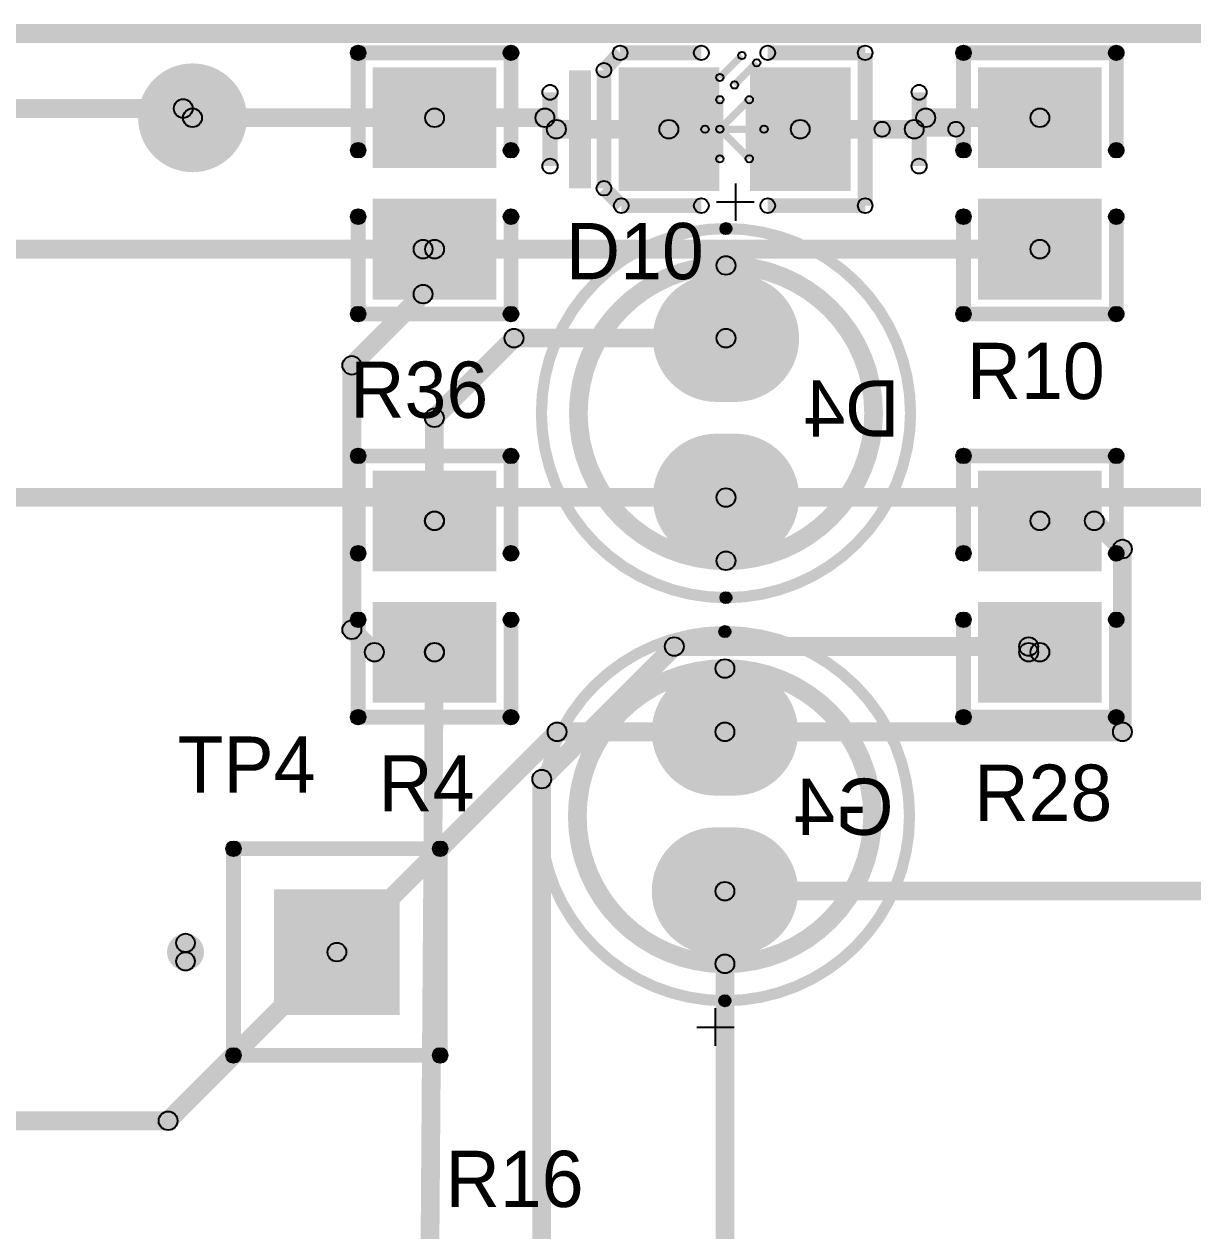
# Model space of a CAD drawing. Header units: millimetres. Extents: x 0 to 137, y 0 to 37.
# Drawn here: x 51.26 to 67.1, y 20.86 to 37.21 of the extents above; entities that cross this region are included whole.
import ezdxf

# ---------------------------------------------------------------- set-up
doc = ezdxf.new("R2010")
doc.units = ezdxf.units.MM
for name, color, linetype in [('BottomLayer', 5, 'Continuous'), ('BottomOverlay', 54, 'Continuous'), ('BottomSolder', 6, 'Continuous'), ('KeepOutLayer', 6, 'Continuous'), ('Mechanical13', 56, 'Continuous'), ('Mechanical15', 56, 'Continuous'), ('MultiLayer', 9, 'Continuous'), ('PadHoleLayer', 156, 'Continuous'), ('TopLayer', 1, 'Continuous'), ('TopOverlay', 2, 'Continuous'), ('TopPaste', 8, 'Continuous'), ('TopSolder', 216, 'Continuous'), ('ViaHoleLayer', 16, 'Continuous')]:
    doc.layers.add(name, color=color, linetype=linetype)

# ---------------------------------------------------------------- blocks, each defined once
blk = doc.blocks.new('PIN1_7')
at = {"layer": 'BottomLayer'}
blk.add_hatch(color=5, dxfattribs=at).paths.add_polyline_path([(-0.75, 0.75), (0.75, 0.75), (0.75, -0.75), (-0.75, -0.75)])
at = {"layer": 'BottomSolder'}
blk.add_hatch(color=6, dxfattribs=at).paths.add_polyline_path([(-0.852, 0.852), (0.852, 0.852), (0.852, -0.852), (-0.852, -0.852)])
at = {"layer": 'MultiLayer'}
blk.add_hatch(color=9, dxfattribs=at).paths.add_polyline_path([(-0.75, 0.75), (0.75, 0.75), (0.75, -0.75), (-0.75, -0.75)])
at = {"layer": 'PadHoleLayer'}
h = blk.add_hatch(color=156, dxfattribs=at)
edge = h.paths.add_edge_path()
edge.add_arc((0, 0), 0.45, 0, 360)
at = {"layer": 'TopLayer'}
blk.add_hatch(color=1, dxfattribs=at).paths.add_polyline_path([(-0.75, 0.75), (0.75, 0.75), (0.75, -0.75), (-0.75, -0.75)])
at = {"layer": 'TopOverlay'}
h = blk.add_hatch(color=2, dxfattribs=at)
edge = h.paths.add_edge_path()
edge.add_arc((-0.125, 2.05), 0.125, 0, 360)
h = blk.add_hatch(color=2, dxfattribs=at)
edge = h.paths.add_edge_path()
edge.add_arc((0.125, 2.05), 0.125, 0, 360)
h = blk.add_hatch(color=2, dxfattribs=at)
edge = h.paths.add_edge_path()
edge.add_arc((-1.4, 1.4), 0.1, 0, 360)
h = blk.add_hatch(color=2, dxfattribs=at)
edge = h.paths.add_edge_path()
edge.add_arc((-1.4, 1.4), 0.1, 0, 360)
for points in [[(-1.4, 1.3), (-1.4, 1.5), (1.4, 1.5), (1.4, 1.3)], [(-1.5, 1.4), (-1.3, 1.4), (-1.3, -1.4), (-1.5, -1.4)], [(1.3, 1.4), (1.5, 1.4), (1.5, -1.4), (1.3, -1.4)], [(-1.4, -1.5), (-1.4, -1.3), (1.4, -1.3), (1.4, -1.5)]]:
    blk.add_hatch(color=2, dxfattribs=at).paths.add_polyline_path(points)
h = blk.add_hatch(color=2, dxfattribs=at)
edge = h.paths.add_edge_path()
edge.add_arc((1.4, 1.4), 0.1, 0, 360)
h = blk.add_hatch(color=2, dxfattribs=at)
edge = h.paths.add_edge_path()
edge.add_arc((1.4, 1.4), 0.1, 0, 360)
h = blk.add_hatch(color=2, dxfattribs=at)
edge = h.paths.add_edge_path()
edge.add_arc((-1.4, -1.4), 0.1, 0, 360)
h = blk.add_hatch(color=2, dxfattribs=at)
edge = h.paths.add_edge_path()
edge.add_arc((-1.4, -1.4), 0.1, 0, 360)
h = blk.add_hatch(color=2, dxfattribs=at)
edge = h.paths.add_edge_path()
edge.add_arc((1.4, -1.4), 0.1, 0, 360)
h = blk.add_hatch(color=2, dxfattribs=at)
edge = h.paths.add_edge_path()
edge.add_arc((1.4, -1.4), 0.1, 0, 360)
at = {"layer": 'TopSolder'}
blk.add_hatch(color=216, dxfattribs=at).paths.add_polyline_path([(-0.852, 0.852), (0.852, 0.852), (0.852, -0.852), (-0.852, -0.852)])
at = {"layer": 'TopOverlay', "const_width": 0.25}
blk.add_lwpolyline([(0.125, 2.05, 1), (-0.125, 2.05, 1)], format="xyb", close=True, dxfattribs=at)
at = {"layer": 'TopOverlay'}
for centre, radius in [((-0.125, 2.05), 0.125), ((0.125, 2.05), 0.125), ((-1.4, 1.4), 0.1), ((-1.4, 1.4), 0.1), ((1.4, 1.4), 0.1), ((1.4, 1.4), 0.1), ((-1.4, -1.4), 0.1), ((-1.4, -1.4), 0.1), ((1.4, -1.4), 0.1), ((1.4, -1.4), 0.1)]:
    blk.add_circle(centre, radius, dxfattribs=at)
blk = doc.blocks.new('0805_R_17')
at = {"layer": 'TopLayer'}
for points in [[(-1.47, 0.735), (-0.31, 0.735), (-0.31, -0.735), (-1.47, -0.735)], [(0.31, 0.735), (1.47, 0.735), (1.47, -0.735), (0.31, -0.735)]]:
    blk.add_hatch(color=1, dxfattribs=at).paths.add_polyline_path(points)
at = {"layer": 'TopOverlay'}
h = blk.add_hatch(color=2, dxfattribs=at)
edge = h.paths.add_edge_path()
edge.add_arc((-1.77, 1.035), 0.1, 0, 360)
h = blk.add_hatch(color=2, dxfattribs=at)
edge = h.paths.add_edge_path()
edge.add_arc((-1.77, 1.035), 0.1, 0, 360)
for points in [[(-1.87, 1.035), (-1.67, 1.035), (-1.67, -1.035), (-1.87, -1.035)], [(-1.77, 0.935), (-1.77, 1.135), (-0.45, 1.135), (-0.45, 0.935)], [(0.45, 0.935), (0.45, 1.135), (1.77, 1.135), (1.77, 0.935)], [(1.67, 1.035), (1.87, 1.035), (1.87, -1.035), (1.67, -1.035)], [(-1.77, -1.135), (-1.77, -0.935), (-0.45, -0.935), (-0.45, -1.135)], [(0.45, -1.135), (0.45, -0.935), (1.77, -0.935), (1.77, -1.135)]]:
    blk.add_hatch(color=2, dxfattribs=at).paths.add_polyline_path(points)
h = blk.add_hatch(color=2, dxfattribs=at)
edge = h.paths.add_edge_path()
edge.add_arc((-0.45, 1.035), 0.1, 0, 360)
h = blk.add_hatch(color=2, dxfattribs=at)
edge = h.paths.add_edge_path()
edge.add_arc((0.45, 1.035), 0.1, 0, 360)
h = blk.add_hatch(color=2, dxfattribs=at)
edge = h.paths.add_edge_path()
edge.add_arc((1.77, 1.035), 0.1, 0, 360)
h = blk.add_hatch(color=2, dxfattribs=at)
edge = h.paths.add_edge_path()
edge.add_arc((1.77, 1.035), 0.1, 0, 360)
h = blk.add_hatch(color=2, dxfattribs=at)
edge = h.paths.add_edge_path()
edge.add_arc((-1.77, -1.035), 0.1, 0, 360)
h = blk.add_hatch(color=2, dxfattribs=at)
edge = h.paths.add_edge_path()
edge.add_arc((-1.77, -1.035), 0.1, 0, 360)
h = blk.add_hatch(color=2, dxfattribs=at)
edge = h.paths.add_edge_path()
edge.add_arc((-0.45, -1.035), 0.1, 0, 360)
h = blk.add_hatch(color=2, dxfattribs=at)
edge = h.paths.add_edge_path()
edge.add_arc((0.45, -1.035), 0.1, 0, 360)
h = blk.add_hatch(color=2, dxfattribs=at)
edge = h.paths.add_edge_path()
edge.add_arc((1.77, -1.035), 0.1, 0, 360)
h = blk.add_hatch(color=2, dxfattribs=at)
edge = h.paths.add_edge_path()
edge.add_arc((1.77, -1.035), 0.1, 0, 360)
at = {"layer": 'TopPaste'}
for points in [[(-1.47, 0.735), (-0.31, 0.735), (-0.31, -0.735), (-1.47, -0.735)], [(0.31, 0.735), (1.47, 0.735), (1.47, -0.735), (0.31, -0.735)]]:
    blk.add_hatch(color=8, dxfattribs=at).paths.add_polyline_path(points)
at = {"layer": 'TopSolder'}
for points in [[(-1.572, 0.837), (-0.208, 0.837), (-0.208, -0.837), (-1.572, -0.837)], [(0.208, 0.837), (1.572, 0.837), (1.572, -0.837), (0.208, -0.837)]]:
    blk.add_hatch(color=216, dxfattribs=at).paths.add_polyline_path(points)
at = {"layer": 'TopOverlay'}
for centre in [(-1.77, 1.035), (-1.77, 1.035), (-0.45, 1.035), (0.45, 1.035), (1.77, 1.035), (1.77, 1.035), (-1.77, -1.035), (-1.77, -1.035), (-0.45, -1.035), (0.45, -1.035), (1.77, -1.035), (1.77, -1.035)]:
    blk.add_circle(centre, 0.1, dxfattribs=at)
blk = doc.blocks.new('0805_R_25')
at = {"layer": 'TopLayer'}
for points in [[(-1.47, 0.735), (-0.31, 0.735), (-0.31, -0.735), (-1.47, -0.735)], [(0.31, 0.735), (1.47, 0.735), (1.47, -0.735), (0.31, -0.735)]]:
    blk.add_hatch(color=1, dxfattribs=at).paths.add_polyline_path(points)
at = {"layer": 'TopOverlay'}
h = blk.add_hatch(color=2, dxfattribs=at)
edge = h.paths.add_edge_path()
edge.add_arc((-1.77, 1.035), 0.1, 0, 360)
h = blk.add_hatch(color=2, dxfattribs=at)
edge = h.paths.add_edge_path()
edge.add_arc((-1.77, 1.035), 0.1, 0, 360)
for points in [[(-1.87, 1.035), (-1.67, 1.035), (-1.67, -1.035), (-1.87, -1.035)], [(-1.77, 0.935), (-1.77, 1.135), (-0.45, 1.135), (-0.45, 0.935)], [(0.45, 0.935), (0.45, 1.135), (1.77, 1.135), (1.77, 0.935)], [(1.67, 1.035), (1.87, 1.035), (1.87, -1.035), (1.67, -1.035)], [(-1.77, -1.135), (-1.77, -0.935), (-0.45, -0.935), (-0.45, -1.135)], [(0.45, -1.135), (0.45, -0.935), (1.77, -0.935), (1.77, -1.135)]]:
    blk.add_hatch(color=2, dxfattribs=at).paths.add_polyline_path(points)
h = blk.add_hatch(color=2, dxfattribs=at)
edge = h.paths.add_edge_path()
edge.add_arc((-0.45, 1.035), 0.1, 0, 360)
h = blk.add_hatch(color=2, dxfattribs=at)
edge = h.paths.add_edge_path()
edge.add_arc((0.45, 1.035), 0.1, 0, 360)
h = blk.add_hatch(color=2, dxfattribs=at)
edge = h.paths.add_edge_path()
edge.add_arc((1.77, 1.035), 0.1, 0, 360)
h = blk.add_hatch(color=2, dxfattribs=at)
edge = h.paths.add_edge_path()
edge.add_arc((1.77, 1.035), 0.1, 0, 360)
h = blk.add_hatch(color=2, dxfattribs=at)
edge = h.paths.add_edge_path()
edge.add_arc((-1.77, -1.035), 0.1, 0, 360)
h = blk.add_hatch(color=2, dxfattribs=at)
edge = h.paths.add_edge_path()
edge.add_arc((-1.77, -1.035), 0.1, 0, 360)
h = blk.add_hatch(color=2, dxfattribs=at)
edge = h.paths.add_edge_path()
edge.add_arc((-0.45, -1.035), 0.1, 0, 360)
h = blk.add_hatch(color=2, dxfattribs=at)
edge = h.paths.add_edge_path()
edge.add_arc((0.45, -1.035), 0.1, 0, 360)
h = blk.add_hatch(color=2, dxfattribs=at)
edge = h.paths.add_edge_path()
edge.add_arc((1.77, -1.035), 0.1, 0, 360)
h = blk.add_hatch(color=2, dxfattribs=at)
edge = h.paths.add_edge_path()
edge.add_arc((1.77, -1.035), 0.1, 0, 360)
at = {"layer": 'TopPaste'}
for points in [[(-1.47, 0.735), (-0.31, 0.735), (-0.31, -0.735), (-1.47, -0.735)], [(0.31, 0.735), (1.47, 0.735), (1.47, -0.735), (0.31, -0.735)]]:
    blk.add_hatch(color=8, dxfattribs=at).paths.add_polyline_path(points)
at = {"layer": 'TopSolder'}
for points in [[(-1.572, 0.837), (-0.208, 0.837), (-0.208, -0.837), (-1.572, -0.837)], [(0.208, 0.837), (1.572, 0.837), (1.572, -0.837), (0.208, -0.837)]]:
    blk.add_hatch(color=216, dxfattribs=at).paths.add_polyline_path(points)
at = {"layer": 'TopOverlay'}
for centre in [(-1.77, 1.035), (-1.77, 1.035), (-0.45, 1.035), (0.45, 1.035), (1.77, 1.035), (1.77, 1.035), (-1.77, -1.035), (-1.77, -1.035), (-0.45, -1.035), (0.45, -1.035), (1.77, -1.035), (1.77, -1.035)]:
    blk.add_circle(centre, 0.1, dxfattribs=at)
blk = doc.blocks.new('0805_R_43')
at = {"layer": 'TopLayer'}
for points in [[(-1.47, 0.735), (-0.31, 0.735), (-0.31, -0.735), (-1.47, -0.735)], [(0.31, 0.735), (1.47, 0.735), (1.47, -0.735), (0.31, -0.735)]]:
    blk.add_hatch(color=1, dxfattribs=at).paths.add_polyline_path(points)
at = {"layer": 'TopOverlay'}
h = blk.add_hatch(color=2, dxfattribs=at)
edge = h.paths.add_edge_path()
edge.add_arc((-1.77, 1.035), 0.1, 0, 360)
h = blk.add_hatch(color=2, dxfattribs=at)
edge = h.paths.add_edge_path()
edge.add_arc((-1.77, 1.035), 0.1, 0, 360)
for points in [[(-1.67, -1.035), (-1.87, -1.035), (-1.87, 1.035), (-1.67, 1.035)], [(-0.45, 1.135), (-0.45, 0.935), (-1.77, 0.935), (-1.77, 1.135)], [(1.77, 1.135), (1.77, 0.935), (0.45, 0.935), (0.45, 1.135)], [(1.87, -1.035), (1.67, -1.035), (1.67, 1.035), (1.87, 1.035)], [(-0.45, -0.935), (-0.45, -1.135), (-1.77, -1.135), (-1.77, -0.935)], [(1.77, -0.935), (1.77, -1.135), (0.45, -1.135), (0.45, -0.935)]]:
    blk.add_hatch(color=2, dxfattribs=at).paths.add_polyline_path(points)
h = blk.add_hatch(color=2, dxfattribs=at)
edge = h.paths.add_edge_path()
edge.add_arc((-0.45, 1.035), 0.1, 0, 360)
h = blk.add_hatch(color=2, dxfattribs=at)
edge = h.paths.add_edge_path()
edge.add_arc((0.45, 1.035), 0.1, 0, 360)
h = blk.add_hatch(color=2, dxfattribs=at)
edge = h.paths.add_edge_path()
edge.add_arc((1.77, 1.035), 0.1, 0, 360)
h = blk.add_hatch(color=2, dxfattribs=at)
edge = h.paths.add_edge_path()
edge.add_arc((1.77, 1.035), 0.1, 0, 360)
h = blk.add_hatch(color=2, dxfattribs=at)
edge = h.paths.add_edge_path()
edge.add_arc((-1.77, -1.035), 0.1, 0, 360)
h = blk.add_hatch(color=2, dxfattribs=at)
edge = h.paths.add_edge_path()
edge.add_arc((-1.77, -1.035), 0.1, 0, 360)
h = blk.add_hatch(color=2, dxfattribs=at)
edge = h.paths.add_edge_path()
edge.add_arc((-0.45, -1.035), 0.1, 0, 360)
h = blk.add_hatch(color=2, dxfattribs=at)
edge = h.paths.add_edge_path()
edge.add_arc((0.45, -1.035), 0.1, 0, 360)
h = blk.add_hatch(color=2, dxfattribs=at)
edge = h.paths.add_edge_path()
edge.add_arc((1.77, -1.035), 0.1, 0, 360)
h = blk.add_hatch(color=2, dxfattribs=at)
edge = h.paths.add_edge_path()
edge.add_arc((1.77, -1.035), 0.1, 0, 360)
at = {"layer": 'TopPaste'}
for points in [[(-1.47, 0.735), (-0.31, 0.735), (-0.31, -0.735), (-1.47, -0.735)], [(0.31, 0.735), (1.47, 0.735), (1.47, -0.735), (0.31, -0.735)]]:
    blk.add_hatch(color=8, dxfattribs=at).paths.add_polyline_path(points)
at = {"layer": 'TopSolder'}
for points in [[(-1.572, 0.837), (-0.208, 0.837), (-0.208, -0.837), (-1.572, -0.837)], [(0.208, 0.837), (1.572, 0.837), (1.572, -0.837), (0.208, -0.837)]]:
    blk.add_hatch(color=216, dxfattribs=at).paths.add_polyline_path(points)
at = {"layer": 'TopOverlay'}
for centre in [(-1.77, 1.035), (-1.77, 1.035), (-0.45, 1.035), (0.45, 1.035), (1.77, 1.035), (1.77, 1.035), (-1.77, -1.035), (-1.77, -1.035), (-0.45, -1.035), (0.45, -1.035), (1.77, -1.035), (1.77, -1.035)]:
    blk.add_circle(centre, 0.1, dxfattribs=at)
blk = doc.blocks.new('0805_R_49')
at = {"layer": 'TopLayer'}
for points in [[(-1.47, 0.735), (-0.31, 0.735), (-0.31, -0.735), (-1.47, -0.735)], [(0.31, 0.735), (1.47, 0.735), (1.47, -0.735), (0.31, -0.735)]]:
    blk.add_hatch(color=1, dxfattribs=at).paths.add_polyline_path(points)
at = {"layer": 'TopOverlay'}
h = blk.add_hatch(color=2, dxfattribs=at)
edge = h.paths.add_edge_path()
edge.add_arc((-1.77, 1.035), 0.1, 0, 360)
h = blk.add_hatch(color=2, dxfattribs=at)
edge = h.paths.add_edge_path()
edge.add_arc((-1.77, 1.035), 0.1, 0, 360)
for points in [[(-1.67, -1.035), (-1.87, -1.035), (-1.87, 1.035), (-1.67, 1.035)], [(-0.45, 1.135), (-0.45, 0.935), (-1.77, 0.935), (-1.77, 1.135)], [(1.77, 1.135), (1.77, 0.935), (0.45, 0.935), (0.45, 1.135)], [(1.87, -1.035), (1.67, -1.035), (1.67, 1.035), (1.87, 1.035)], [(-0.45, -0.935), (-0.45, -1.135), (-1.77, -1.135), (-1.77, -0.935)], [(1.77, -0.935), (1.77, -1.135), (0.45, -1.135), (0.45, -0.935)]]:
    blk.add_hatch(color=2, dxfattribs=at).paths.add_polyline_path(points)
h = blk.add_hatch(color=2, dxfattribs=at)
edge = h.paths.add_edge_path()
edge.add_arc((-0.45, 1.035), 0.1, 0, 360)
h = blk.add_hatch(color=2, dxfattribs=at)
edge = h.paths.add_edge_path()
edge.add_arc((0.45, 1.035), 0.1, 0, 360)
h = blk.add_hatch(color=2, dxfattribs=at)
edge = h.paths.add_edge_path()
edge.add_arc((1.77, 1.035), 0.1, 0, 360)
h = blk.add_hatch(color=2, dxfattribs=at)
edge = h.paths.add_edge_path()
edge.add_arc((1.77, 1.035), 0.1, 0, 360)
h = blk.add_hatch(color=2, dxfattribs=at)
edge = h.paths.add_edge_path()
edge.add_arc((-1.77, -1.035), 0.1, 0, 360)
h = blk.add_hatch(color=2, dxfattribs=at)
edge = h.paths.add_edge_path()
edge.add_arc((-1.77, -1.035), 0.1, 0, 360)
h = blk.add_hatch(color=2, dxfattribs=at)
edge = h.paths.add_edge_path()
edge.add_arc((-0.45, -1.035), 0.1, 0, 360)
h = blk.add_hatch(color=2, dxfattribs=at)
edge = h.paths.add_edge_path()
edge.add_arc((0.45, -1.035), 0.1, 0, 360)
h = blk.add_hatch(color=2, dxfattribs=at)
edge = h.paths.add_edge_path()
edge.add_arc((1.77, -1.035), 0.1, 0, 360)
h = blk.add_hatch(color=2, dxfattribs=at)
edge = h.paths.add_edge_path()
edge.add_arc((1.77, -1.035), 0.1, 0, 360)
at = {"layer": 'TopPaste'}
for points in [[(-1.47, 0.735), (-0.31, 0.735), (-0.31, -0.735), (-1.47, -0.735)], [(0.31, 0.735), (1.47, 0.735), (1.47, -0.735), (0.31, -0.735)]]:
    blk.add_hatch(color=8, dxfattribs=at).paths.add_polyline_path(points)
at = {"layer": 'TopSolder'}
for points in [[(-1.572, 0.837), (-0.208, 0.837), (-0.208, -0.837), (-1.572, -0.837)], [(0.208, 0.837), (1.572, 0.837), (1.572, -0.837), (0.208, -0.837)]]:
    blk.add_hatch(color=216, dxfattribs=at).paths.add_polyline_path(points)
at = {"layer": 'TopOverlay'}
for centre in [(-1.77, 1.035), (-1.77, 1.035), (-0.45, 1.035), (0.45, 1.035), (1.77, 1.035), (1.77, 1.035), (-1.77, -1.035), (-1.77, -1.035), (-0.45, -1.035), (0.45, -1.035), (1.77, -1.035), (1.77, -1.035)]:
    blk.add_circle(centre, 0.1, dxfattribs=at)
blk = doc.blocks.new('3___LED___B_59')
at = {"layer": 'BottomLayer'}
h = blk.add_hatch(color=5, dxfattribs=at)
edge = h.paths.add_edge_path()
edge.add_arc((-1.079, -0.127), 0.762, 180, 360)
edge.add_line((-0.318, -0.127), (-0.318, 0.127))
edge.add_arc((-1.079, 0.127), 0.762, 0, 180)
edge.add_line((-1.841, 0.127), (-1.841, -0.127))
h = blk.add_hatch(color=5, dxfattribs=at)
edge = h.paths.add_edge_path()
edge.add_arc((1.079, -0.127), 0.762, 180, 360)
edge.add_line((1.841, -0.127), (1.841, 0.127))
edge.add_arc((1.079, 0.127), 0.762, 0, 180)
edge.add_line((0.318, 0.127), (0.318, -0.127))
at = {"layer": 'BottomOverlay'}
h = blk.add_hatch(color=54, dxfattribs=at)
edge = h.paths.add_edge_path()
edge.add_arc((-2.564, 0), 0.0762, 0, 360)
h = blk.add_hatch(color=54, dxfattribs=at)
edge = h.paths.add_edge_path()
edge.add_arc((-2.064, 0), 0.127, 0, 360)
h = blk.add_hatch(color=54, dxfattribs=at)
edge = h.paths.add_edge_path()
edge.add_arc((1.937, 0), 0.127, 0, 360)
h = blk.add_hatch(color=54, dxfattribs=at)
edge = h.paths.add_edge_path()
edge.add_arc((2.437, 0), 0.0762, 0, 360)
at = {"layer": 'BottomSolder'}
h = blk.add_hatch(color=6, dxfattribs=at)
edge = h.paths.add_edge_path()
edge.add_arc((-1.079, -0.127), 0.864, 180, 360)
edge.add_line((-0.216, -0.127), (-0.216, 0.127))
edge.add_arc((-1.079, 0.127), 0.864, 0, 180)
edge.add_line((-1.943, 0.127), (-1.943, -0.127))
h = blk.add_hatch(color=6, dxfattribs=at)
edge = h.paths.add_edge_path()
edge.add_arc((1.079, -0.127), 0.864, 180, 360)
edge.add_line((1.943, -0.127), (1.943, 0.127))
edge.add_arc((1.079, 0.127), 0.864, 0, 180)
edge.add_line((0.216, 0.127), (0.216, -0.127))
at = {"layer": 'MultiLayer'}
h = blk.add_hatch(color=9, dxfattribs=at)
edge = h.paths.add_edge_path()
edge.add_arc((-1.079, -0.127), 0.762, 180, 360)
edge.add_line((-0.318, -0.127), (-0.318, 0.127))
edge.add_arc((-1.079, 0.127), 0.762, 0, 180)
edge.add_line((-1.841, 0.127), (-1.841, -0.127))
h = blk.add_hatch(color=9, dxfattribs=at)
edge = h.paths.add_edge_path()
edge.add_arc((1.079, -0.127), 0.762, 180, 360)
edge.add_line((1.841, -0.127), (1.841, 0.127))
edge.add_arc((1.079, 0.127), 0.762, 0, 180)
edge.add_line((0.318, 0.127), (0.318, -0.127))
at = {"layer": 'PadHoleLayer'}
h = blk.add_hatch(color=156, dxfattribs=at)
edge = h.paths.add_edge_path()
edge.add_arc((-1.079, 0), 0.35, 0, 360)
h = blk.add_hatch(color=156, dxfattribs=at)
edge = h.paths.add_edge_path()
edge.add_arc((1.079, 0), 0.35, 0, 360)
at = {"layer": 'TopLayer'}
h = blk.add_hatch(color=1, dxfattribs=at)
edge = h.paths.add_edge_path()
edge.add_arc((-1.079, -0.127), 0.762, 180, 360)
edge.add_line((-0.318, -0.127), (-0.318, 0.127))
edge.add_arc((-1.079, 0.127), 0.762, 0, 180)
edge.add_line((-1.841, 0.127), (-1.841, -0.127))
h = blk.add_hatch(color=1, dxfattribs=at)
edge = h.paths.add_edge_path()
edge.add_arc((1.079, -0.127), 0.762, 180, 360)
edge.add_line((1.841, -0.127), (1.841, 0.127))
edge.add_arc((1.079, 0.127), 0.762, 0, 180)
edge.add_line((0.318, 0.127), (0.318, -0.127))
at = {"layer": 'TopSolder'}
h = blk.add_hatch(color=216, dxfattribs=at)
edge = h.paths.add_edge_path()
edge.add_arc((-1.079, -0.127), 0.864, 180, 360)
edge.add_line((-0.216, -0.127), (-0.216, 0.127))
edge.add_arc((-1.079, 0.127), 0.864, 0, 180)
edge.add_line((-1.943, 0.127), (-1.943, -0.127))
h = blk.add_hatch(color=216, dxfattribs=at)
edge = h.paths.add_edge_path()
edge.add_arc((1.079, -0.127), 0.864, 180, 360)
edge.add_line((1.943, -0.127), (1.943, 0.127))
edge.add_arc((1.079, 0.127), 0.864, 0, 180)
edge.add_line((0.216, 0.127), (0.216, -0.127))
at = {"layer": 'BottomOverlay'}
for p, q in [((-2.921, 0.381), (-2.921, -0.127)), ((-3.175, 0.127), (-2.667, 0.127))]:
    blk.add_line(p, q, dxfattribs=at)
for points, const_width in [([(2.437, 0, 1), (-2.564, 0, 1)], 0.152), ([(1.937, 0, 1), (-2.064, 0, 1)], 0.254)]:
    blk.add_lwpolyline(points, format="xyb", close=True, dxfattribs=dict(at, const_width=const_width))
for centre, radius in [((-2.564, 0), 0.0762), ((-2.064, 0), 0.127), ((1.937, 0), 0.127), ((2.437, 0), 0.0762)]:
    blk.add_circle(centre, radius, dxfattribs=at)
blk = doc.blocks.new('0805_LED_S1_68')
at = {"layer": 'Mechanical13'}
for points in [[(-0.165, 0.665), (-0.235, 0.735), (0.065, 1.035), (0.135, 0.965)], [(0.035, 0.565), (-0.035, 0.635), (0.265, 0.935), (0.335, 0.865)], [(-0.15, -0.4), (-0.25, -0.4), (-0.25, 0.4), (-0.15, 0.4)], [(-0.165, -0.035), (-0.235, 0.035), (0.165, 0.435), (0.235, 0.365)], [(0.25, -0.4), (0.15, -0.4), (0.15, 0.4), (0.25, 0.4)], [(-0.4, -0.05), (-0.4, 0.05), (0.4, 0.05), (0.4, -0.05)], [(-0.235, -0.035), (-0.165, 0.035), (0.235, -0.365), (0.165, -0.435)]]:
    blk.add_hatch(color=56, dxfattribs=at).paths.add_polyline_path(points)
h = blk.add_hatch(color=56, dxfattribs=at)
edge = h.paths.add_edge_path()
edge.add_arc((0.1, 1), 0.05, 0, 360)
h = blk.add_hatch(color=56, dxfattribs=at)
edge = h.paths.add_edge_path()
edge.add_arc((0.3, 0.9), 0.05, 0, 360)
h = blk.add_hatch(color=56, dxfattribs=at)
edge = h.paths.add_edge_path()
edge.add_arc((-0.2, 0.7), 0.05, 0, 360)
h = blk.add_hatch(color=56, dxfattribs=at)
edge = h.paths.add_edge_path()
edge.add_arc((0, 0.6), 0.05, 0, 360)
h = blk.add_hatch(color=56, dxfattribs=at)
edge = h.paths.add_edge_path()
edge.add_arc((-0.2, 0.4), 0.05, 0, 360)
h = blk.add_hatch(color=56, dxfattribs=at)
edge = h.paths.add_edge_path()
edge.add_arc((0.2, 0.4), 0.05, 0, 360)
h = blk.add_hatch(color=56, dxfattribs=at)
edge = h.paths.add_edge_path()
edge.add_arc((0.2, 0.4), 0.05, 0, 360)
h = blk.add_hatch(color=56, dxfattribs=at)
edge = h.paths.add_edge_path()
edge.add_arc((-0.4, 0), 0.05, 0, 360)
h = blk.add_hatch(color=56, dxfattribs=at)
edge = h.paths.add_edge_path()
edge.add_arc((-0.2, 0), 0.05, 0, 360)
h = blk.add_hatch(color=56, dxfattribs=at)
edge = h.paths.add_edge_path()
edge.add_arc((-0.2, 0), 0.05, 0, 360)
h = blk.add_hatch(color=56, dxfattribs=at)
edge = h.paths.add_edge_path()
edge.add_arc((0.4, 0), 0.05, 0, 360)
h = blk.add_hatch(color=56, dxfattribs=at)
edge = h.paths.add_edge_path()
edge.add_arc((-0.2, -0.4), 0.05, 0, 360)
h = blk.add_hatch(color=56, dxfattribs=at)
edge = h.paths.add_edge_path()
edge.add_arc((0.2, -0.4), 0.05, 0, 360)
h = blk.add_hatch(color=56, dxfattribs=at)
edge = h.paths.add_edge_path()
edge.add_arc((0.2, -0.4), 0.05, 0, 360)
at = {"layer": 'Mechanical15'}
h = blk.add_hatch(color=56, dxfattribs=at)
edge = h.paths.add_edge_path()
edge.add_arc((-2.5, 0.5), 0.102, 0, 360)
for points in [[(-2.398, -0.5), (-2.602, -0.5), (-2.602, 0.5), (-2.398, 0.5)], [(2.602, -0.5), (2.398, -0.5), (2.398, 0.5), (2.602, 0.5)], [(2, -0.102), (2, 0.102), (3, 0.102), (3, -0.102)]]:
    blk.add_hatch(color=56, dxfattribs=at).paths.add_polyline_path(points)
h = blk.add_hatch(color=56, dxfattribs=at)
edge = h.paths.add_edge_path()
edge.add_arc((2.5, 0.5), 0.102, 0, 360)
h = blk.add_hatch(color=56, dxfattribs=at)
edge = h.paths.add_edge_path()
edge.add_arc((2, 0), 0.102, 0, 360)
h = blk.add_hatch(color=56, dxfattribs=at)
edge = h.paths.add_edge_path()
edge.add_arc((3, 0), 0.102, 0, 360)
h = blk.add_hatch(color=56, dxfattribs=at)
edge = h.paths.add_edge_path()
edge.add_arc((-2.5, -0.5), 0.102, 0, 360)
h = blk.add_hatch(color=56, dxfattribs=at)
edge = h.paths.add_edge_path()
edge.add_arc((2.5, -0.5), 0.102, 0, 360)
at = {"layer": 'TopLayer'}
for points in [[(-0.31, -0.735), (-1.47, -0.735), (-1.47, 0.735), (-0.31, 0.735)], [(1.47, -0.735), (0.31, -0.735), (0.31, 0.735), (1.47, 0.735)]]:
    blk.add_hatch(color=1, dxfattribs=at).paths.add_polyline_path(points)
at = {"layer": 'TopOverlay'}
for points in [[(-1.697, 0.732), (-1.843, 0.868), (-1.623, 1.103), (-1.477, 0.967)], [(-1.55, 0.935), (-1.55, 1.135), (-0.45, 1.135), (-0.45, 0.935)], [(0.45, 0.935), (0.45, 1.135), (1.77, 1.135), (1.77, 0.935)], [(1.87, -1.035), (1.67, -1.035), (1.67, 1.035), (1.87, 1.035)], [(-2.245, -0.8), (-1.945, -0.8), (-1.945, 0.8), (-2.245, 0.8)], [(-1.67, -0.8), (-1.87, -0.8), (-1.87, 0.8), (-1.67, 0.8)], [(-1.841, -0.871), (-1.699, -0.729), (-1.464, -0.964), (-1.606, -1.106)], [(-1.535, -1.135), (-1.535, -0.935), (-0.45, -0.935), (-0.45, -1.135)], [(0.45, -1.135), (0.45, -0.935), (1.77, -0.935), (1.77, -1.135)]]:
    blk.add_hatch(color=2, dxfattribs=at).paths.add_polyline_path(points)
h = blk.add_hatch(color=2, dxfattribs=at)
edge = h.paths.add_edge_path()
edge.add_arc((-1.55, 1.035), 0.1, 0, 360)
h = blk.add_hatch(color=2, dxfattribs=at)
edge = h.paths.add_edge_path()
edge.add_arc((-1.55, 1.035), 0.1, 0, 360)
h = blk.add_hatch(color=2, dxfattribs=at)
edge = h.paths.add_edge_path()
edge.add_arc((-0.45, 1.035), 0.1, 0, 360)
h = blk.add_hatch(color=2, dxfattribs=at)
edge = h.paths.add_edge_path()
edge.add_arc((0.45, 1.035), 0.1, 0, 360)
h = blk.add_hatch(color=2, dxfattribs=at)
edge = h.paths.add_edge_path()
edge.add_arc((1.77, 1.035), 0.1, 0, 360)
h = blk.add_hatch(color=2, dxfattribs=at)
edge = h.paths.add_edge_path()
edge.add_arc((1.77, 1.035), 0.1, 0, 360)
h = blk.add_hatch(color=2, dxfattribs=at)
edge = h.paths.add_edge_path()
edge.add_arc((-1.77, 0.8), 0.1, 0, 360)
h = blk.add_hatch(color=2, dxfattribs=at)
edge = h.paths.add_edge_path()
edge.add_arc((-1.77, 0.8), 0.1, 0, 360)
h = blk.add_hatch(color=2, dxfattribs=at)
edge = h.paths.add_edge_path()
edge.add_arc((-1.77, -0.8), 0.1, 0, 360)
h = blk.add_hatch(color=2, dxfattribs=at)
edge = h.paths.add_edge_path()
edge.add_arc((-1.77, -0.8), 0.1, 0, 360)
h = blk.add_hatch(color=2, dxfattribs=at)
edge = h.paths.add_edge_path()
edge.add_arc((-1.535, -1.035), 0.1, 0, 360)
h = blk.add_hatch(color=2, dxfattribs=at)
edge = h.paths.add_edge_path()
edge.add_arc((-1.535, -1.035), 0.1, 0, 360)
h = blk.add_hatch(color=2, dxfattribs=at)
edge = h.paths.add_edge_path()
edge.add_arc((-0.45, -1.035), 0.1, 0, 360)
h = blk.add_hatch(color=2, dxfattribs=at)
edge = h.paths.add_edge_path()
edge.add_arc((0.45, -1.035), 0.1, 0, 360)
h = blk.add_hatch(color=2, dxfattribs=at)
edge = h.paths.add_edge_path()
edge.add_arc((1.77, -1.035), 0.1, 0, 360)
h = blk.add_hatch(color=2, dxfattribs=at)
edge = h.paths.add_edge_path()
edge.add_arc((1.77, -1.035), 0.1, 0, 360)
at = {"layer": 'TopPaste'}
for points in [[(-0.31, -0.735), (-1.47, -0.735), (-1.47, 0.735), (-0.31, 0.735)], [(1.47, -0.735), (0.31, -0.735), (0.31, 0.735), (1.47, 0.735)]]:
    blk.add_hatch(color=8, dxfattribs=at).paths.add_polyline_path(points)
at = {"layer": 'TopSolder'}
for points in [[(-0.208, -0.837), (-1.572, -0.837), (-1.572, 0.837), (-0.208, 0.837)], [(1.572, -0.837), (0.208, -0.837), (0.208, 0.837), (1.572, 0.837)]]:
    blk.add_hatch(color=216, dxfattribs=at).paths.add_polyline_path(points)
at = {"layer": 'Mechanical13'}
for centre in [(0.1, 1), (0.3, 0.9), (-0.2, 0.7), (0, 0.6), (-0.2, 0.4), (0.2, 0.4), (0.2, 0.4), (-0.4, 0), (-0.2, 0), (-0.2, 0), (0.4, 0), (-0.2, -0.4), (0.2, -0.4), (0.2, -0.4)]:
    blk.add_circle(centre, 0.05, dxfattribs=at)
at = {"layer": 'Mechanical15'}
for centre in [(-2.5, 0.5), (2.5, 0.5), (2, 0), (3, 0), (-2.5, -0.5), (2.5, -0.5)]:
    blk.add_circle(centre, 0.102, dxfattribs=at)
at = {"layer": 'TopOverlay'}
for centre in [(-1.55, 1.035), (-1.55, 1.035), (-0.45, 1.035), (0.45, 1.035), (1.77, 1.035), (1.77, 1.035), (-1.77, 0.8), (-1.77, 0.8), (-1.77, -0.8), (-1.77, -0.8), (-1.535, -1.035), (-1.535, -1.035), (-0.45, -1.035), (0.45, -1.035), (1.77, -1.035), (1.77, -1.035)]:
    blk.add_circle(centre, 0.1, dxfattribs=at)
blk = doc.blocks.new('3___LED___B_74')
at = {"layer": 'BottomLayer'}
h = blk.add_hatch(color=5, dxfattribs=at)
edge = h.paths.add_edge_path()
edge.add_arc((-1.079, -0.127), 0.762, 180, 360)
edge.add_line((-0.318, -0.127), (-0.318, 0.127))
edge.add_arc((-1.079, 0.127), 0.762, 0, 180)
edge.add_line((-1.841, 0.127), (-1.841, -0.127))
h = blk.add_hatch(color=5, dxfattribs=at)
edge = h.paths.add_edge_path()
edge.add_arc((1.079, -0.127), 0.762, 180, 360)
edge.add_line((1.841, -0.127), (1.841, 0.127))
edge.add_arc((1.079, 0.127), 0.762, 0, 180)
edge.add_line((0.318, 0.127), (0.318, -0.127))
at = {"layer": 'BottomOverlay'}
h = blk.add_hatch(color=54, dxfattribs=at)
edge = h.paths.add_edge_path()
edge.add_arc((-2.564, 0), 0.0762, 0, 360)
h = blk.add_hatch(color=54, dxfattribs=at)
edge = h.paths.add_edge_path()
edge.add_arc((-2.064, 0), 0.127, 0, 360)
h = blk.add_hatch(color=54, dxfattribs=at)
edge = h.paths.add_edge_path()
edge.add_arc((1.937, 0), 0.127, 0, 360)
h = blk.add_hatch(color=54, dxfattribs=at)
edge = h.paths.add_edge_path()
edge.add_arc((2.437, 0), 0.0762, 0, 360)
at = {"layer": 'BottomSolder'}
h = blk.add_hatch(color=6, dxfattribs=at)
edge = h.paths.add_edge_path()
edge.add_arc((-1.079, -0.127), 0.864, 180, 360)
edge.add_line((-0.216, -0.127), (-0.216, 0.127))
edge.add_arc((-1.079, 0.127), 0.864, 0, 180)
edge.add_line((-1.943, 0.127), (-1.943, -0.127))
h = blk.add_hatch(color=6, dxfattribs=at)
edge = h.paths.add_edge_path()
edge.add_arc((1.079, -0.127), 0.864, 180, 360)
edge.add_line((1.943, -0.127), (1.943, 0.127))
edge.add_arc((1.079, 0.127), 0.864, 0, 180)
edge.add_line((0.216, 0.127), (0.216, -0.127))
at = {"layer": 'MultiLayer'}
h = blk.add_hatch(color=9, dxfattribs=at)
edge = h.paths.add_edge_path()
edge.add_arc((-1.079, -0.127), 0.762, 180, 360)
edge.add_line((-0.318, -0.127), (-0.318, 0.127))
edge.add_arc((-1.079, 0.127), 0.762, 0, 180)
edge.add_line((-1.841, 0.127), (-1.841, -0.127))
h = blk.add_hatch(color=9, dxfattribs=at)
edge = h.paths.add_edge_path()
edge.add_arc((1.079, -0.127), 0.762, 180, 360)
edge.add_line((1.841, -0.127), (1.841, 0.127))
edge.add_arc((1.079, 0.127), 0.762, 0, 180)
edge.add_line((0.318, 0.127), (0.318, -0.127))
at = {"layer": 'PadHoleLayer'}
h = blk.add_hatch(color=156, dxfattribs=at)
edge = h.paths.add_edge_path()
edge.add_arc((-1.079, 0), 0.35, 0, 360)
h = blk.add_hatch(color=156, dxfattribs=at)
edge = h.paths.add_edge_path()
edge.add_arc((1.079, 0), 0.35, 0, 360)
at = {"layer": 'TopLayer'}
h = blk.add_hatch(color=1, dxfattribs=at)
edge = h.paths.add_edge_path()
edge.add_arc((-1.079, -0.127), 0.762, 180, 360)
edge.add_line((-0.318, -0.127), (-0.318, 0.127))
edge.add_arc((-1.079, 0.127), 0.762, 0, 180)
edge.add_line((-1.841, 0.127), (-1.841, -0.127))
h = blk.add_hatch(color=1, dxfattribs=at)
edge = h.paths.add_edge_path()
edge.add_arc((1.079, -0.127), 0.762, 180, 360)
edge.add_line((1.841, -0.127), (1.841, 0.127))
edge.add_arc((1.079, 0.127), 0.762, 0, 180)
edge.add_line((0.318, 0.127), (0.318, -0.127))
at = {"layer": 'TopSolder'}
h = blk.add_hatch(color=216, dxfattribs=at)
edge = h.paths.add_edge_path()
edge.add_arc((-1.079, -0.127), 0.864, 180, 360)
edge.add_line((-0.216, -0.127), (-0.216, 0.127))
edge.add_arc((-1.079, 0.127), 0.864, 0, 180)
edge.add_line((-1.943, 0.127), (-1.943, -0.127))
h = blk.add_hatch(color=216, dxfattribs=at)
edge = h.paths.add_edge_path()
edge.add_arc((1.079, -0.127), 0.864, 180, 360)
edge.add_line((1.943, -0.127), (1.943, 0.127))
edge.add_arc((1.079, 0.127), 0.864, 0, 180)
edge.add_line((0.216, 0.127), (0.216, -0.127))
at = {"layer": 'BottomOverlay'}
for p, q in [((-2.921, 0.381), (-2.921, -0.127)), ((-3.175, 0.127), (-2.667, 0.127))]:
    blk.add_line(p, q, dxfattribs=at)
for points, const_width in [([(2.437, 0, 1), (-2.564, 0, 1)], 0.152), ([(1.937, 0, 1), (-2.064, 0, 1)], 0.254)]:
    blk.add_lwpolyline(points, format="xyb", close=True, dxfattribs=dict(at, const_width=const_width))
for centre, radius in [((-2.564, 0), 0.0762), ((-2.064, 0), 0.127), ((1.937, 0), 0.127), ((2.437, 0), 0.0762)]:
    blk.add_circle(centre, radius, dxfattribs=at)

msp = doc.modelspace()

# ---------------------------------------------------------------- hatches: boundary and pattern name
at = {"layer": 'BottomLayer'}
h = msp.add_hatch(color=5, dxfattribs=at)
edge = h.paths.add_edge_path()
edge.add_arc((53.543, 35.942), 0.635, 0, 360)
for points in [[(39.37, 35.941), (39.37, 36.195), (53.417, 36.195), (53.417, 35.941)], [(53.327, 35.978), (53.507, 36.158), (53.633, 36.032), (53.453, 35.852)], [(45.771, 30.671), (45.771, 30.924), (60.771, 30.924), (60.771, 30.671)], [(60.771, 30.671), (60.771, 30.924), (75.772, 30.924), (75.772, 30.671)], [(55.589, 24.548), (55.409, 24.728), (58.394, 27.712), (58.573, 27.533)], [(58.483, 27.495), (58.483, 27.75), (60.757, 27.75), (60.757, 27.495)], [(60.757, 25.337), (60.757, 25.59), (68.339, 25.59), (68.339, 25.337)], [(53.303, 22.262), (53.123, 22.442), (55.409, 24.728), (55.589, 24.548)], [(39.98, 22.225), (39.98, 22.479), (53.213, 22.479), (53.213, 22.225)]]:
    msp.add_hatch(color=5, dxfattribs=at).paths.add_polyline_path(points)
h = msp.add_hatch(color=5, dxfattribs=at)
edge = h.paths.add_edge_path()
edge.add_arc((53.417, 36.068), 0.127, 0, 360)
h = msp.add_hatch(color=5, dxfattribs=at)
edge = h.paths.add_edge_path()
edge.add_arc((53.417, 36.068), 0.127, 0, 360)
h = msp.add_hatch(color=5, dxfattribs=at)
edge = h.paths.add_edge_path()
edge.add_arc((53.543, 35.942), 0.127, 0, 360)
h = msp.add_hatch(color=5, dxfattribs=at)
edge = h.paths.add_edge_path()
edge.add_arc((60.771, 30.797), 0.127, 0, 360)
h = msp.add_hatch(color=5, dxfattribs=at)
edge = h.paths.add_edge_path()
edge.add_arc((60.771, 30.797), 0.127, 0, 360)
h = msp.add_hatch(color=5, dxfattribs=at)
edge = h.paths.add_edge_path()
edge.add_arc((58.483, 27.622), 0.127, 0, 360)
h = msp.add_hatch(color=5, dxfattribs=at)
edge = h.paths.add_edge_path()
edge.add_arc((58.483, 27.622), 0.127, 0, 360)
h = msp.add_hatch(color=5, dxfattribs=at)
edge = h.paths.add_edge_path()
edge.add_arc((60.757, 27.622), 0.127, 0, 360)
h = msp.add_hatch(color=5, dxfattribs=at)
edge = h.paths.add_edge_path()
edge.add_arc((60.757, 25.463), 0.127, 0, 360)
h = msp.add_hatch(color=5, dxfattribs=at)
edge = h.paths.add_edge_path()
edge.add_arc((55.499, 24.638), 0.127, 0, 360)
h = msp.add_hatch(color=5, dxfattribs=at)
edge = h.paths.add_edge_path()
edge.add_arc((55.499, 24.638), 0.127, 0, 360)
h = msp.add_hatch(color=5, dxfattribs=at)
edge = h.paths.add_edge_path()
edge.add_arc((53.213, 22.352), 0.127, 0, 360)
h = msp.add_hatch(color=5, dxfattribs=at)
edge = h.paths.add_edge_path()
edge.add_arc((53.213, 22.352), 0.127, 0, 360)
at = {"layer": 'BottomSolder'}
h = msp.add_hatch(color=6, dxfattribs=at)
edge = h.paths.add_edge_path()
edge.add_arc((53.543, 35.942), 0.737, 0, 360)
at = {"layer": 'KeepOutLayer'}
msp.add_hatch(color=6, dxfattribs=at).paths.add_polyline_path([(3.683, 36.957), (3.683, 37.211), (132.969, 37.211), (132.969, 36.957)])
at = {"layer": 'TopLayer'}
h = msp.add_hatch(color=1, dxfattribs=at)
edge = h.paths.add_edge_path()
edge.add_arc((53.543, 35.942), 0.635, 0, 360)
h = msp.add_hatch(color=1, dxfattribs=at)
edge = h.paths.add_edge_path()
edge.add_arc((53.543, 35.942), 0.127, 0, 360)
for points in [[(53.543, 35.815), (53.543, 36.069), (56.823, 36.069), (56.823, 35.815)], [(56.823, 35.815), (56.823, 36.069), (58.318, 36.069), (58.318, 35.815)], [(58.229, 35.852), (58.408, 36.032), (58.563, 35.877), (58.384, 35.697)], [(63.412, 35.697), (63.232, 35.877), (63.387, 36.032), (63.567, 35.852)], [(63.477, 35.815), (63.477, 36.069), (65.024, 36.069), (65.024, 35.815)], [(58.473, 35.66), (58.473, 35.914), (59.997, 35.914), (59.997, 35.66)], [(61.777, 35.66), (61.777, 35.914), (63.322, 35.914), (63.322, 35.66)], [(50.038, 34.035), (50.038, 34.289), (56.667, 34.289), (56.667, 34.035)], [(56.667, 34.035), (56.667, 34.289), (56.823, 34.289), (56.823, 34.035)], [(56.823, 34.035), (56.823, 34.289), (65.024, 34.289), (65.024, 34.035)], [(56.794, 33.553), (56.54, 33.553), (56.54, 34.162), (56.794, 34.162)], [(55.792, 32.498), (55.612, 32.678), (56.578, 33.643), (56.757, 33.464)], [(56.91, 31.787), (56.73, 31.967), (57.809, 33.046), (57.989, 32.867)], [(57.899, 32.83), (57.899, 33.084), (60.771, 33.084), (60.771, 32.83)], [(55.829, 29.006), (55.575, 29.006), (55.575, 32.588), (55.829, 32.588)], [(56.947, 30.481), (56.693, 30.481), (56.693, 31.877), (56.947, 31.877)], [(56.82, 30.354), (56.82, 30.608), (56.823, 30.608), (56.823, 30.354)], [(65.024, 30.354), (65.024, 30.608), (65.76, 30.608), (65.76, 30.354)], [(65.67, 30.391), (65.849, 30.571), (66.231, 30.189), (66.052, 30.009)], [(66.269, 27.622), (66.015, 27.622), (66.015, 30.099), (66.269, 30.099)], [(55.612, 28.916), (55.792, 29.096), (56.097, 28.791), (55.917, 28.611)], [(56.007, 28.574), (56.007, 28.828), (56.82, 28.828), (56.82, 28.574)], [(56.82, 28.574), (56.82, 28.828), (56.823, 28.828), (56.823, 28.574)], [(58.365, 26.893), (58.185, 27.072), (59.981, 28.868), (60.161, 28.688)], [(60.071, 28.651), (60.071, 28.905), (64.872, 28.905), (64.872, 28.651)], [(64.999, 28.701), (64.745, 28.701), (64.745, 28.778), (64.999, 28.778)], [(64.872, 28.574), (64.872, 28.828), (65.024, 28.828), (65.024, 28.574)], [(56.871, 18.439), (56.617, 18.441), (56.693, 28.702), (56.947, 28.7)], [(60.757, 27.495), (60.757, 27.75), (66.142, 27.75), (66.142, 27.495)], [(58.402, 16.994), (58.148, 16.994), (58.148, 26.982), (58.402, 26.982)], [(60.884, 17.17), (60.63, 17.17), (60.63, 25.463), (60.884, 25.463)]]:
    msp.add_hatch(color=1, dxfattribs=at).paths.add_polyline_path(points)
h = msp.add_hatch(color=1, dxfattribs=at)
edge = h.paths.add_edge_path()
edge.add_arc((56.823, 35.942), 0.127, 0, 360)
h = msp.add_hatch(color=1, dxfattribs=at)
edge = h.paths.add_edge_path()
edge.add_arc((56.823, 35.942), 0.127, 0, 360)
h = msp.add_hatch(color=1, dxfattribs=at)
edge = h.paths.add_edge_path()
edge.add_arc((58.318, 35.942), 0.127, 0, 360)
h = msp.add_hatch(color=1, dxfattribs=at)
edge = h.paths.add_edge_path()
edge.add_arc((58.318, 35.942), 0.127, 0, 360)
h = msp.add_hatch(color=1, dxfattribs=at)
edge = h.paths.add_edge_path()
edge.add_arc((63.477, 35.942), 0.127, 0, 360)
h = msp.add_hatch(color=1, dxfattribs=at)
edge = h.paths.add_edge_path()
edge.add_arc((63.477, 35.942), 0.127, 0, 360)
h = msp.add_hatch(color=1, dxfattribs=at)
edge = h.paths.add_edge_path()
edge.add_arc((65.024, 35.942), 0.127, 0, 360)
h = msp.add_hatch(color=1, dxfattribs=at)
edge = h.paths.add_edge_path()
edge.add_arc((58.473, 35.787), 0.127, 0, 360)
h = msp.add_hatch(color=1, dxfattribs=at)
edge = h.paths.add_edge_path()
edge.add_arc((58.473, 35.787), 0.127, 0, 360)
h = msp.add_hatch(color=1, dxfattribs=at)
edge = h.paths.add_edge_path()
edge.add_arc((59.997, 35.787), 0.127, 0, 360)
h = msp.add_hatch(color=1, dxfattribs=at)
edge = h.paths.add_edge_path()
edge.add_arc((61.777, 35.787), 0.127, 0, 360)
h = msp.add_hatch(color=1, dxfattribs=at)
edge = h.paths.add_edge_path()
edge.add_arc((63.322, 35.787), 0.127, 0, 360)
h = msp.add_hatch(color=1, dxfattribs=at)
edge = h.paths.add_edge_path()
edge.add_arc((63.322, 35.787), 0.127, 0, 360)
h = msp.add_hatch(color=1, dxfattribs=at)
edge = h.paths.add_edge_path()
edge.add_arc((56.667, 34.162), 0.127, 0, 360)
h = msp.add_hatch(color=1, dxfattribs=at)
edge = h.paths.add_edge_path()
edge.add_arc((56.667, 34.162), 0.127, 0, 360)
h = msp.add_hatch(color=1, dxfattribs=at)
edge = h.paths.add_edge_path()
edge.add_arc((56.667, 34.162), 0.127, 0, 360)
h = msp.add_hatch(color=1, dxfattribs=at)
edge = h.paths.add_edge_path()
edge.add_arc((56.823, 34.162), 0.127, 0, 360)
h = msp.add_hatch(color=1, dxfattribs=at)
edge = h.paths.add_edge_path()
edge.add_arc((56.823, 34.162), 0.127, 0, 360)
h = msp.add_hatch(color=1, dxfattribs=at)
edge = h.paths.add_edge_path()
edge.add_arc((65.024, 34.162), 0.127, 0, 360)
h = msp.add_hatch(color=1, dxfattribs=at)
edge = h.paths.add_edge_path()
edge.add_arc((56.667, 33.553), 0.127, 0, 360)
h = msp.add_hatch(color=1, dxfattribs=at)
edge = h.paths.add_edge_path()
edge.add_arc((56.667, 33.553), 0.127, 0, 360)
h = msp.add_hatch(color=1, dxfattribs=at)
edge = h.paths.add_edge_path()
edge.add_arc((57.899, 32.956), 0.127, 0, 360)
h = msp.add_hatch(color=1, dxfattribs=at)
edge = h.paths.add_edge_path()
edge.add_arc((57.899, 32.956), 0.127, 0, 360)
h = msp.add_hatch(color=1, dxfattribs=at)
edge = h.paths.add_edge_path()
edge.add_arc((60.771, 32.956), 0.127, 0, 360)
h = msp.add_hatch(color=1, dxfattribs=at)
edge = h.paths.add_edge_path()
edge.add_arc((55.702, 32.588), 0.127, 0, 360)
h = msp.add_hatch(color=1, dxfattribs=at)
edge = h.paths.add_edge_path()
edge.add_arc((55.702, 32.588), 0.127, 0, 360)
h = msp.add_hatch(color=1, dxfattribs=at)
edge = h.paths.add_edge_path()
edge.add_arc((56.82, 31.877), 0.127, 0, 360)
h = msp.add_hatch(color=1, dxfattribs=at)
edge = h.paths.add_edge_path()
edge.add_arc((56.82, 31.877), 0.127, 0, 360)
h = msp.add_hatch(color=1, dxfattribs=at)
edge = h.paths.add_edge_path()
edge.add_arc((56.82, 30.481), 0.127, 0, 360)
h = msp.add_hatch(color=1, dxfattribs=at)
edge = h.paths.add_edge_path()
edge.add_arc((56.82, 30.481), 0.127, 0, 360)
h = msp.add_hatch(color=1, dxfattribs=at)
edge = h.paths.add_edge_path()
edge.add_arc((56.823, 30.481), 0.127, 0, 360)
h = msp.add_hatch(color=1, dxfattribs=at)
edge = h.paths.add_edge_path()
edge.add_arc((65.024, 30.481), 0.127, 0, 360)
h = msp.add_hatch(color=1, dxfattribs=at)
edge = h.paths.add_edge_path()
edge.add_arc((65.76, 30.481), 0.127, 0, 360)
h = msp.add_hatch(color=1, dxfattribs=at)
edge = h.paths.add_edge_path()
edge.add_arc((65.76, 30.481), 0.127, 0, 360)
h = msp.add_hatch(color=1, dxfattribs=at)
edge = h.paths.add_edge_path()
edge.add_arc((66.142, 30.099), 0.127, 0, 360)
h = msp.add_hatch(color=1, dxfattribs=at)
edge = h.paths.add_edge_path()
edge.add_arc((66.142, 30.099), 0.127, 0, 360)
h = msp.add_hatch(color=1, dxfattribs=at)
edge = h.paths.add_edge_path()
edge.add_arc((55.702, 29.006), 0.127, 0, 360)
h = msp.add_hatch(color=1, dxfattribs=at)
edge = h.paths.add_edge_path()
edge.add_arc((55.702, 29.006), 0.127, 0, 360)
h = msp.add_hatch(color=1, dxfattribs=at)
edge = h.paths.add_edge_path()
edge.add_arc((56.007, 28.701), 0.127, 0, 360)
h = msp.add_hatch(color=1, dxfattribs=at)
edge = h.paths.add_edge_path()
edge.add_arc((56.007, 28.701), 0.127, 0, 360)
h = msp.add_hatch(color=1, dxfattribs=at)
edge = h.paths.add_edge_path()
edge.add_arc((56.82, 28.701), 0.127, 0, 360)
h = msp.add_hatch(color=1, dxfattribs=at)
edge = h.paths.add_edge_path()
edge.add_arc((56.82, 28.701), 0.127, 0, 360)
h = msp.add_hatch(color=1, dxfattribs=at)
edge = h.paths.add_edge_path()
edge.add_arc((56.82, 28.701), 0.127, 0, 360)
h = msp.add_hatch(color=1, dxfattribs=at)
edge = h.paths.add_edge_path()
edge.add_arc((56.823, 28.701), 0.127, 0, 360)
h = msp.add_hatch(color=1, dxfattribs=at)
edge = h.paths.add_edge_path()
edge.add_arc((60.071, 28.778), 0.127, 0, 360)
h = msp.add_hatch(color=1, dxfattribs=at)
edge = h.paths.add_edge_path()
edge.add_arc((60.071, 28.778), 0.127, 0, 360)
h = msp.add_hatch(color=1, dxfattribs=at)
edge = h.paths.add_edge_path()
edge.add_arc((64.872, 28.778), 0.127, 0, 360)
h = msp.add_hatch(color=1, dxfattribs=at)
edge = h.paths.add_edge_path()
edge.add_arc((64.872, 28.778), 0.127, 0, 360)
h = msp.add_hatch(color=1, dxfattribs=at)
edge = h.paths.add_edge_path()
edge.add_arc((64.872, 28.701), 0.127, 0, 360)
h = msp.add_hatch(color=1, dxfattribs=at)
edge = h.paths.add_edge_path()
edge.add_arc((64.872, 28.701), 0.127, 0, 360)
h = msp.add_hatch(color=1, dxfattribs=at)
edge = h.paths.add_edge_path()
edge.add_arc((65.024, 28.701), 0.127, 0, 360)
h = msp.add_hatch(color=1, dxfattribs=at)
edge = h.paths.add_edge_path()
edge.add_arc((60.757, 27.622), 0.127, 0, 360)
h = msp.add_hatch(color=1, dxfattribs=at)
edge = h.paths.add_edge_path()
edge.add_arc((66.142, 27.622), 0.127, 0, 360)
h = msp.add_hatch(color=1, dxfattribs=at)
edge = h.paths.add_edge_path()
edge.add_arc((66.142, 27.622), 0.127, 0, 360)
h = msp.add_hatch(color=1, dxfattribs=at)
edge = h.paths.add_edge_path()
edge.add_arc((58.275, 26.982), 0.127, 0, 360)
h = msp.add_hatch(color=1, dxfattribs=at)
edge = h.paths.add_edge_path()
edge.add_arc((58.275, 26.982), 0.127, 0, 360)
h = msp.add_hatch(color=1, dxfattribs=at)
edge = h.paths.add_edge_path()
edge.add_arc((60.757, 25.463), 0.127, 0, 360)
at = {"layer": 'TopSolder'}
h = msp.add_hatch(color=216, dxfattribs=at)
edge = h.paths.add_edge_path()
edge.add_arc((53.543, 35.942), 0.737, 0, 360)
at = {"layer": 'ViaHoleLayer'}
h = msp.add_hatch(color=16, dxfattribs=at)
edge = h.paths.add_edge_path()
edge.add_arc((53.543, 35.942), 0.356, 0, 360)

# ---------------------------------------------------------------- linework, layer by layer
at = {"layer": 'BottomLayer'}
for centre in [(53.417, 36.068), (53.417, 36.068), (53.543, 35.942), (60.771, 30.797), (60.771, 30.797), (58.483, 27.622), (58.483, 27.622), (60.757, 27.622), (60.757, 25.463), (55.499, 24.638), (55.499, 24.638), (53.213, 22.352), (53.213, 22.352)]:
    msp.add_circle(centre, 0.127, dxfattribs=at)
at = {"layer": 'TopLayer'}
for centre in [(53.543, 35.942), (56.823, 35.942), (56.823, 35.942), (58.318, 35.942), (58.318, 35.942), (63.477, 35.942), (63.477, 35.942), (65.024, 35.942), (58.473, 35.787), (58.473, 35.787), (59.997, 35.787), (61.777, 35.787), (63.322, 35.787), (63.322, 35.787), (56.667, 34.162), (56.667, 34.162), (56.667, 34.162), (56.823, 34.162), (56.823, 34.162), (65.024, 34.162), (56.667, 33.553), (56.667, 33.553), (57.899, 32.956), (57.899, 32.956), (60.771, 32.956), (55.702, 32.588), (55.702, 32.588), (56.82, 31.877), (56.82, 31.877), (56.82, 30.481), (56.82, 30.481), (56.823, 30.481), (65.024, 30.481), (65.76, 30.481), (65.76, 30.481), (66.142, 30.099), (66.142, 30.099), (55.702, 29.006), (55.702, 29.006), (56.007, 28.701), (56.007, 28.701), (56.82, 28.701), (56.82, 28.701), (56.82, 28.701), (56.823, 28.701), (60.071, 28.778), (60.071, 28.778), (64.872, 28.778), (64.872, 28.778), (64.872, 28.701), (64.872, 28.701), (65.024, 28.701), (60.757, 27.622), (66.142, 27.622), (66.142, 27.622), (58.275, 26.982), (58.275, 26.982), (60.757, 25.463)]:
    msp.add_circle(centre, 0.127, dxfattribs=at)

# ---------------------------------------------------------------- block references
for name, p, rotation in [('0805_R_17', (56.823, 35.052), 90), ('0805_LED_S1_68', (60.887, 35.787), 360), ('0805_R_25', (65.024, 35.052), 90), ('3___LED___B_74', (60.771, 31.877), 270), ('0805_R_49', (56.823, 29.591), 270), ('0805_R_43', (65.024, 29.591), 270), ('3___LED___B_59', (60.757, 26.543), 90), ('PIN1_7', (55.499, 24.638), 90)]:
    msp.add_blockref(name, p, dxfattribs=dict(rotation=rotation))

# ---------------------------------------------------------------- texts
at = {"layer": 'BottomOverlay', "text_generation_flag": 2}
for s, p in [('D4', (63.123, 31.623)), ('G4', (63.043, 26.226))]:
    msp.add_text(s, height=0.762, dxfattribs=at).set_placement(p)
at = {"layer": 'TopOverlay'}
for s, p in [('D10', (58.601, 33.755)), ('R10', (64.033, 32.131)), ('R36', (55.68, 31.877)), ('TP4', (53.34, 26.797)), ('R4', (56.061, 26.543)), ('R28', (64.135, 26.416)), ('R16', (56.972, 21.184))]:
    msp.add_text(s, height=0.762, dxfattribs=at).set_placement(p)

doc.saveas('drawing.dxf')
